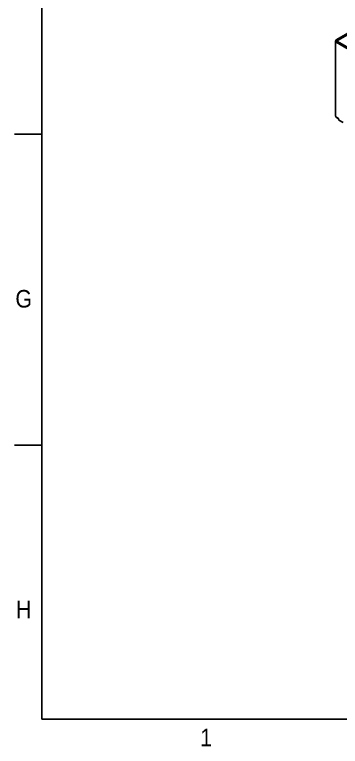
# Model space of a CAD drawing. Header units: millimetres. Extents: x 2 to 1109, y 2 to 430.
# Drawn here: x 1.6 to 58.2, y 1.6 to 128.7 of the extents above; entities that cross this region are included whole.
import ezdxf

# ---------------------------------------------------------------- set-up
doc = ezdxf.new("R2010")
doc.units = ezdxf.units.MM
doc.header["$LTSCALE"] = 0.5
for name, color, linetype in [('几何体', 7, 'Continuous'), ('注释', 2, 'Continuous'), ('草图直线', 1, 'Continuous')]:
    doc.layers.add(name, color=color, linetype=linetype)
doc.styles.add('SLDTEXTSTYLE0', font='GOTHIC.TTF', dxfattribs={"width": 0.913})

msp = doc.modelspace()

# ---------------------------------------------------------------- linework, layer by layer
at = {"layer": '几何体'}
for p, q in [((60.87, 126.27), (57.54, 124.34)), ((57.75, 124.22), (61.09, 126.15)), ((57.39, 124.14), (57.39, 111.15)), ((66.09, 118.99), (57.54, 123.93)), ((57.75, 124.06), (66.3, 119.12)), ((57.54, 110.95), (57.54, 110.89)), ((57.54, 110.95), (57.85, 110.77)), ((57.92, 110.64), (57.57, 110.85)), ((57.92, 110.64), (57.92, 110.56)), ((58, 110.38), (58.72, 109.97))]:
    msp.add_line(p, q, dxfattribs=at)
at = {"layer": '几何体', "flags": 128}
msp.add_lwpolyline([(57.92, 110.56), (57.95, 110.45), (58.01, 110.38), (58.01, 110.38)], dxfattribs=at)
at = {"layer": '几何体'}
for centre, radius, start, end in [((57.61, 124.14), 0.218, 110.7834, 249.2166), ((57.78, 124.14), 0.0873, 110.7834, 249.2166), ((57.64, 111.18), 0.252, 185.7544, 245.5657), ((57.59, 110.89), 0.0503, 185.6948, 245.6253), ((57.77, 110.64), 0.154, 2.6055, 57.3945)]:
    msp.add_arc(centre, radius, start, end, dxfattribs=at)
at = {"layer": '草图直线'}
for p, q in [((6.35, 6.35), (6.35, 425.45)), ((6.35, 107.95), (1.59, 107.95)), ((6.35, 53.98), (1.59, 53.98)), ((552.45, 6.35), (6.35, 6.35))]:
    msp.add_line(p, q, dxfattribs=at)

# ---------------------------------------------------------------- texts
at = {"layer": '注释', "char_height": 3.05, "attachment_point": 2, "style": 'SLDTEXTSTYLE0'}
for s, insert in [('G', (3.17, 80.91)), ('H', (3.17, 26.94)), ('1', (34.89, 4.7))]:
    msp.add_mtext(s, dxfattribs=dict(at, insert=insert))

doc.saveas('drawing.dxf')
